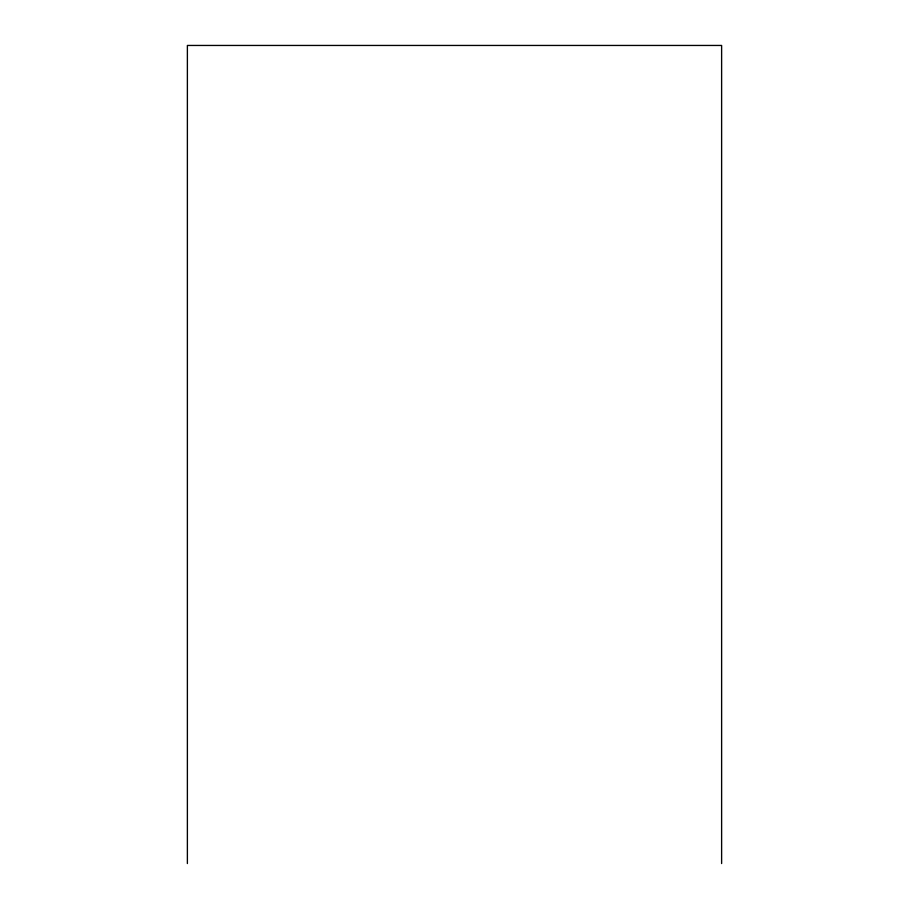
<?xml version="1.0" encoding="UTF-8"?>
<svg xmlns="http://www.w3.org/2000/svg" width="909" height="909" viewBox="0 0 909 909"><rect width="100%" height="100%" fill="white"/><g stroke="black" fill="none" stroke-linecap="round" stroke-linejoin="round"><path stroke-width="1.36" d="M721.621 863.55L721.621 45.45L187.379 45.45L187.379 863.55"/></g></svg>
